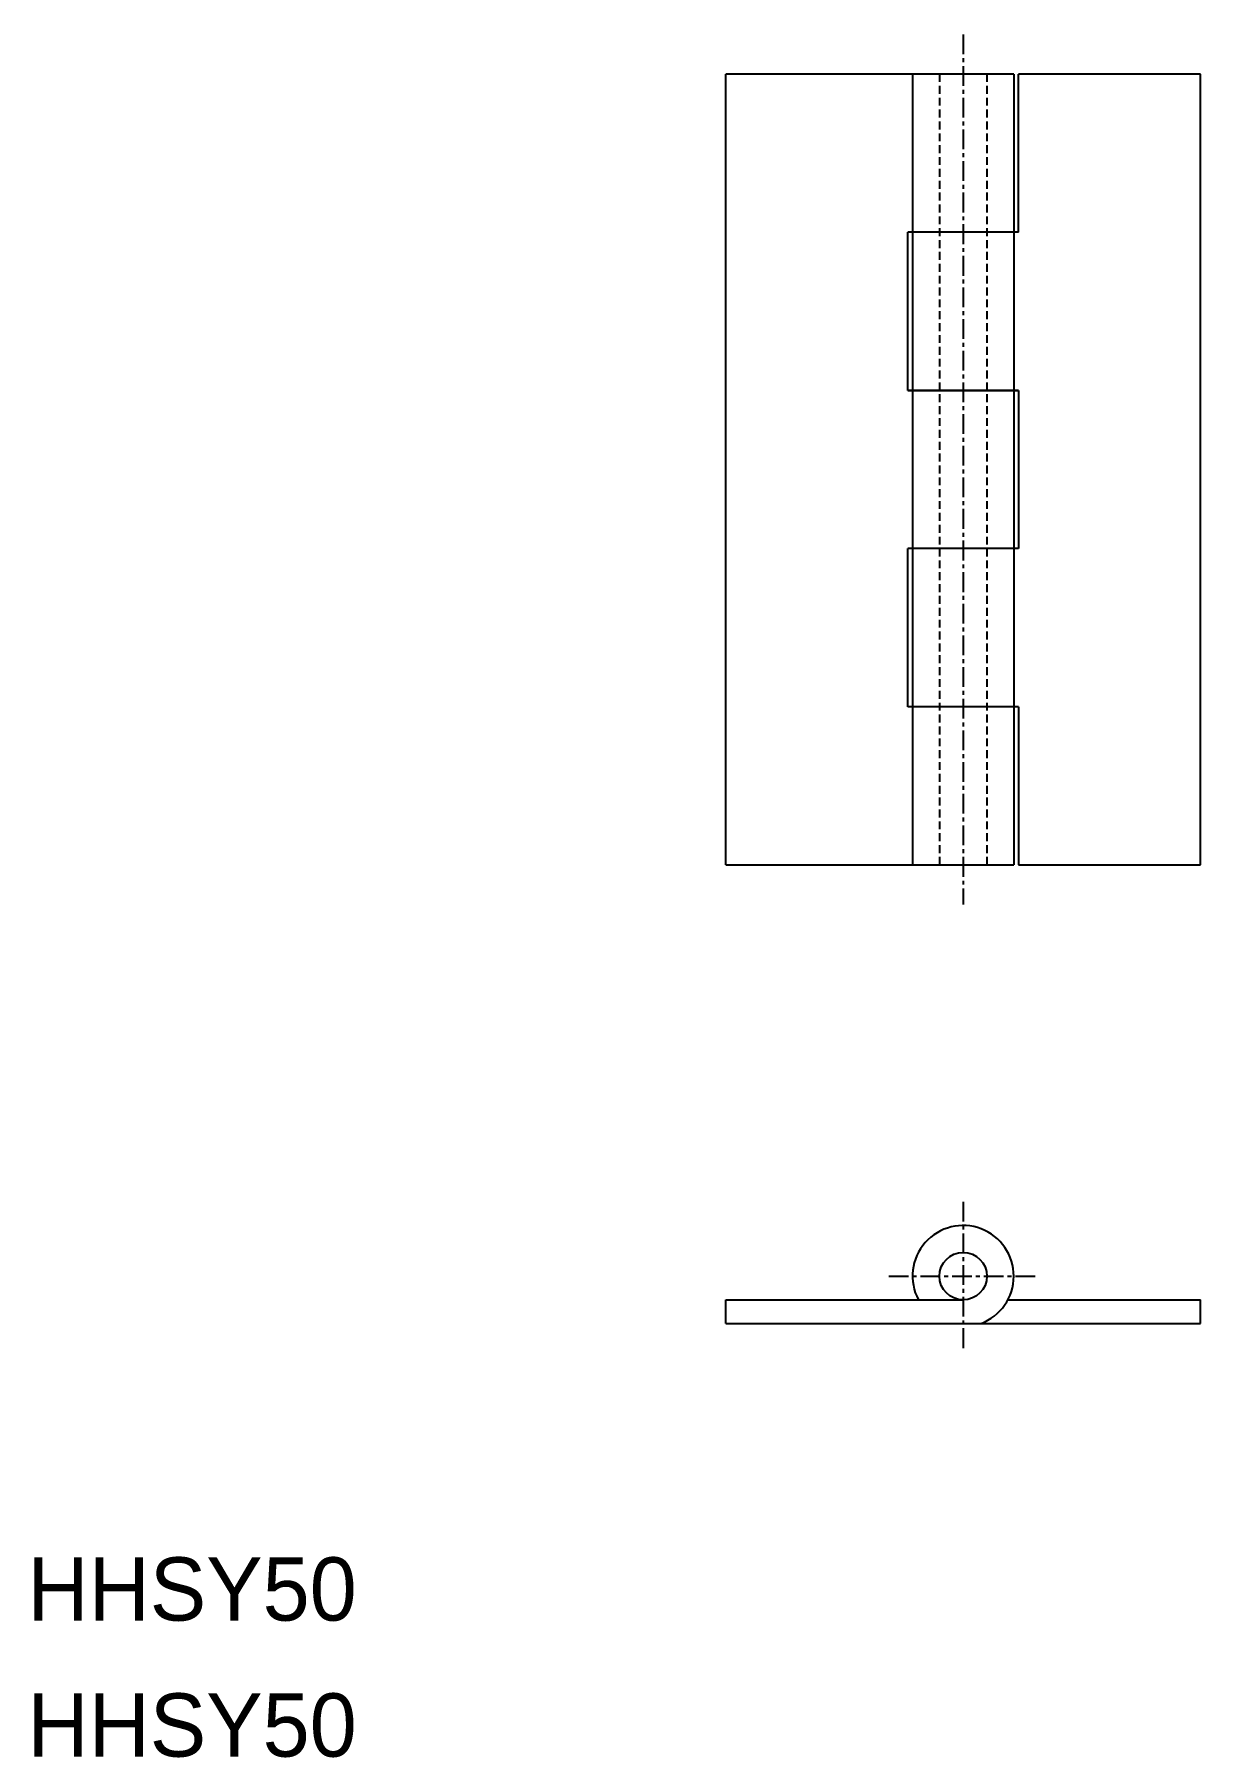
# Model space of a CAD drawing. Extents: x 0 to 74, y 0 to 109.
import ezdxf

# ---------------------------------------------------------------- set-up
doc = ezdxf.new("R2010")
doc.units = 0
doc.linetypes.add('CENTER', pattern=[2, 1.25, -0.25, 0.25, -0.25])
doc.linetypes.add('DASHED', pattern=[0.75, 0.5, -0.25])
doc.layers.get('0').update_dxf_attribs({"linetype": 'CONTINUOUS'})
doc.layers.add('CENTER', color=1, linetype='CENTER')

msp = doc.modelspace()

# ---------------------------------------------------------------- linework, layer by layer
at = {"color": 7, "linetype": 'CONTINUOUS'}
for p, q in [((44.14, 56.38), (44.14, 106.38)), ((62.34, 106.38), (44.14, 106.38)), ((55.94, 106.38), (55.94, 56.38)), ((62.34, 106.38), (62.34, 56.38)), ((62.64, 96.38), (62.64, 106.38)), ((74.14, 106.38), (62.64, 106.38)), ((74.14, 56.38), (74.14, 106.38)), ((55.64, 86.38), (55.64, 96.38)), ((62.64, 96.38), (55.64, 96.38)), ((55.64, 86.38), (62.64, 86.38)), ((62.64, 86.38), (55.64, 86.38)), ((62.64, 86.38), (55.64, 86.38)), ((62.64, 86.38), (62.64, 76.38)), ((62.64, 76.38), (55.64, 76.38)), ((55.64, 66.38), (55.64, 76.38)), ((62.64, 66.38), (55.64, 66.38)), ((62.64, 66.38), (62.64, 56.38)), ((44.14, 56.38), (62.34, 56.38)), ((62.64, 56.38), (74.14, 56.38)), ((44.14, 28.88), (59.14, 28.88)), ((44.14, 27.38), (44.14, 28.88)), ((61.97, 28.88), (74.14, 28.88)), ((74.14, 27.38), (74.14, 28.88)), ((44.14, 27.38), (74.14, 27.38))]:
    msp.add_line(p, q, dxfattribs=at)
at = {"color": 3, "linetype": 'DASHED'}
for p, q in [((57.64, 106.38), (57.64, 56.38)), ((60.64, 106.38), (60.64, 56.38))]:
    msp.add_line(p, q, dxfattribs=at)
at = {"color": 7, "linetype": 'CONTINUOUS'}
msp.add_circle((59.14, 30.38), 1.5, dxfattribs=at)
msp.add_arc((59.14, 30.38), 3.2, 290.3641, 207.9532, dxfattribs=at)
at = {"layer": 'CENTER', "color": 1, "linetype": 'CENTER'}
for p, q in [((59.14, 108.88), (59.14, 53.88)), ((59.14, 35.08), (59.14, 25.68)), ((54.44, 30.38), (63.84, 30.38))]:
    msp.add_line(p, q, dxfattribs=at)

# ---------------------------------------------------------------- texts
at = {"color": 7, "linetype": 'CONTINUOUS'}
for p in [(0, 8.6), (0, 0)]:
    msp.add_text('HHSY50', height=4, dxfattribs=at).set_placement(p)

doc.saveas('drawing.dxf')
